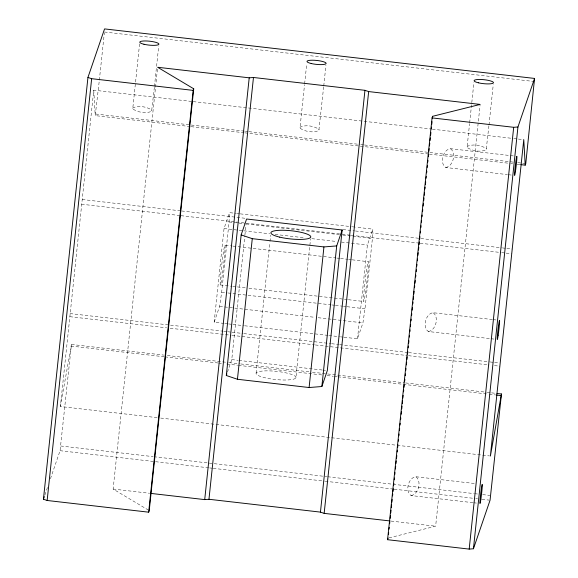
<?xml version="1.0" encoding="UTF-8"?>
<svg xmlns="http://www.w3.org/2000/svg" width="578" height="578" viewBox="0 0 578 578"><rect width="100%" height="100%" fill="white"/><g stroke="black" fill="none" stroke-linecap="round" stroke-linejoin="round"><path stroke-width="0.43" stroke-dasharray="2.89 2.17" d="M157.137 417.648L60.387 406.507L93.759 90.161L192.301 101.511M224.011 323.405L214.156 322.271L219.604 306.354L221.663 292.251L229.076 221.952L229.495 212.625L235.766 213.347M344.055 337.234L357.493 338.78L362.941 322.871L364.993 308.768L372.413 238.468L372.832 229.134L355.81 227.176M50.438 478.794L60.054 450.695L71.455 344.452L163.726 355.08M190.184 126.553L95.226 115.614L99.25 81.043M99.344 80.147L104.329 32.903M154.355 87.321L151.609 111.33C145.837 113.736 138.373 112.5 133.15 109.206L132.781 108.447L139.594 43.849M154.449 86.425L158.704 46.052M148.452 510.128L113.136 489.06L157.447 69.064M214.156 322.271L224.047 228.541L229.495 212.625M227.457 372.16L231.764 359.595L244.805 236.012M244.899 235.116L246.033 224.372M256.09 373.15L269.883 242.399M269.984 241.503L270.641 235.239M323.658 86.845L318.832 130.592C313.059 132.998 305.596 131.762 300.372 128.468L300.004 127.709L304.548 84.648M304.642 83.752L306.723 64.013M323.752 85.949L325.934 65.314M295.907 377.737A20.057 4.104 6 0 0 267.224 370.852A20.057 4.104 6 0 0 264.861 377.737A20.057 4.104 6 0 0 295.907 377.737L310.552 238.931M357.493 338.78L367.384 245.05L372.832 229.134M488.909 125.859L486.163 149.883C480.325 152.31 472.768 151.06 467.486 147.73L467.118 146.964L469.574 123.634M469.668 122.738L473.931 82.365M388.972 537.887L435.639 526.211L480.043 105.319M489.002 124.964L493.265 84.59M60.387 406.507L71.455 344.452M44.896 494.97L47.808 486.459M132.781 108.447L133.063 107.768C138.836 105.362 146.299 106.598 151.523 109.892L151.891 110.651M300.004 127.709L300.285 127.03C306.058 124.624 313.529 125.859 318.745 129.154L319.114 129.913M467.118 146.964L467.4 146.27C473.245 143.843 480.795 145.092 486.076 148.423L486.452 149.189M513.307 155.923L450.399 148.676C442.95 149.637 439.367 163.242 445.674 167.49L507.441 174.599M445.674 167.49C453.123 166.522 456.707 152.924 450.399 148.676M492.456 319.547L433.095 312.705C425.646 313.666 422.063 327.271 428.37 331.519L490.13 338.636M428.37 331.519C435.812 330.558 439.403 316.954 433.095 312.705M474.256 483.475L415.784 476.734C408.343 477.703 404.752 491.3 411.059 495.548L472.826 502.665M411.059 495.548C418.508 494.587 422.092 480.99 415.784 476.734M104.423 32.007L534.419 81.541M193.196 101.612L431.491 129.067M432.387 129.169L513.011 138.46M513.907 138.561L517.491 138.973M518.387 139.074L523.762 139.695M95.767 114.025L244.472 131.155M245.368 131.257L248.056 131.567M248.952 131.668L360.036 144.471M360.932 144.572L363.62 144.883M364.516 144.984L513.228 162.115M517.707 162.628L525.77 163.56M191.08 126.661L243.93 132.745M244.826 132.853L359.494 146.061M360.39 146.162L428.471 154.008M429.367 154.109L509.991 163.393M510.887 163.502L512.679 163.704M517.158 164.224L519.846 164.535M508.337 174.708L511.913 175.12M236.662 213.448L239.35 213.759M240.246 213.86L351.33 226.663M352.226 226.764L354.914 227.075M82.221 199.511L180.762 210.869M181.658 210.97L245.267 218.296M342.913 229.545L354.56 230.889M355.456 230.99L419.953 238.418M420.849 238.526L501.473 247.81M502.369 247.911L505.952 248.323M506.848 248.432L512.224 249.046M81.541 204.215L180.083 215.565M180.979 215.673L341.331 234.141M342.227 234.249L350.29 235.174M351.186 235.275L419.267 243.121M420.163 243.222L500.794 252.514M501.69 252.615L505.273 253.027M506.169 253.128L511.537 253.749M229.076 221.952L245.202 223.809M246.098 223.917L339.264 234.646M342.848 235.058L372.413 238.468M224.047 228.541L242.861 230.709M243.757 230.81L269.738 233.801M275.114 234.422L303.775 237.724M311.838 238.649L336.923 241.539M341.403 242.059L367.384 245.05M224.987 245.166A20.057 0.918 -83.4 0 1 222.154 276.053A20.057 0.918 -83.4 0 1 220.796 273.958A20.057 0.918 -83.4 0 1 224.987 245.166L232.154 245.997M233.05 246.098L336.071 257.969M336.967 258.07L339.654 258.38M340.55 258.482L347.718 259.305M348.613 259.406L351.301 259.717M352.197 259.825L368.323 261.682A20.057 0.918 -83.4 0 1 365.484 292.569A20.057 0.918 -83.4 0 1 364.133 290.467A20.057 0.918 -83.4 0 1 368.323 261.682M220.305 284.954L231.951 286.291M232.847 286.399L236.431 286.811M237.327 286.912L245.383 287.844M248.966 288.256L347.508 299.606M348.404 299.707L363.634 301.463M493.337 319.648L495.996 319.952M221.663 292.251L227.038 292.873M227.934 292.974L330.956 304.844M331.851 304.946L334.539 305.256M335.435 305.357L342.595 306.188M343.491 306.289L346.179 306.6M347.075 306.701L364.993 308.768M219.604 306.354L233.938 308.009M234.834 308.11L314.569 317.293M318.146 317.712L362.941 322.871M491.025 338.737L494.609 339.149M224.907 323.507L227.595 323.817M228.491 323.918L232.074 324.337M232.97 324.439L243.721 325.674M244.617 325.775L327.928 335.377M328.824 335.478L339.575 336.721M340.471 336.822L343.159 337.133M70.003 313.572L223.187 331.216M224.083 331.317L226.771 331.627M227.667 331.729L231.251 332.148M232.146 332.249L242.897 333.484M243.793 333.593L330.688 343.599M331.584 343.7L338.751 344.531M339.647 344.632L407.728 352.472M408.624 352.58L489.255 361.864M490.151 361.965L493.735 362.384M494.631 362.485L499.103 362.998M69.859 316.679L166.608 327.827M170.192 328.239L231.113 335.254M232.009 335.356L314.425 344.849M315.321 344.958L407.591 355.586M408.487 355.687L489.111 364.978M494.486 365.592L499.862 366.214M231.764 359.595L238.013 360.311M238.909 360.419L321.96 369.985M322.849 370.086L325.53 370.397M167.309 355.492L228.223 362.507M229.119 362.616L239.87 363.851M240.766 363.952L308.854 371.799M312.431 372.21L326.765 373.858M327.661 373.966L404.708 382.838M405.604 382.939L486.228 392.231M487.124 392.332L490.708 392.744M491.603 392.852L496.083 393.365M70.906 346.041L164.08 356.771M164.976 356.879L217.827 362.962M218.722 363.071L221.41 363.381M226.786 363.996L237.536 365.238M238.432 365.339L321.744 374.934M327.119 375.555L333.39 376.278M334.286 376.379L336.974 376.69M337.87 376.791L488.367 394.131M489.263 394.232L495.534 394.955M160.72 418.067L396.32 445.205M397.216 445.306L489.487 455.934M60.741 445.992L153.011 456.62M153.907 456.728L326.801 476.64M327.697 476.742L392.202 484.176M393.098 484.277L473.722 493.569M474.617 493.67L478.201 494.082M482.681 494.602L489.848 495.425M60.054 450.695L208.766 467.826M209.662 467.927L212.35 468.238M213.246 468.339L324.33 481.134M325.226 481.243L393.307 489.082M394.203 489.183L474.827 498.474M475.723 498.576L477.515 498.785M481.994 499.298L489.161 500.122M473.722 502.766L476.402 503.077M113.136 489.06L149.586 493.265M391.046 521.074L435.639 526.211M93.759 90.161L95.226 115.614"/><path stroke-width="0.87" d="M496.979 393.466L501.458 393.986L490.057 500.23L473.44 548.76L469.184 549.1L387.563 539.7L432.069 117.905L432.611 116.315L480.145 104.423L368.663 91.577L364.949 90.32L253.467 77.481L249.212 77.82L157.642 67.272L193.724 88.795L149.218 510.591L148.676 512.18L47.15 500.483L43.437 499.226L87.943 77.438L104.56 28.9L534.563 78.435L525.77 163.56L525.221 165.149L520.742 164.636M47.15 500.483L91.649 78.687L87.943 77.438M148.676 512.18L193.182 90.385L193.724 88.795M150.475 493.366L204.713 499.609L249.212 77.82M204.713 499.609L208.961 499.276L253.467 77.481M226.316 375.505L241.149 234.906L246.596 218.997L342.154 230.001L327.314 370.599L321.867 386.516L309.107 387.527L237.442 379.269L226.316 375.505L226.887 373.829M237.442 379.269L252.275 238.671L241.149 234.906M309.107 387.527L323.94 246.929L336.707 245.917L342.154 230.001M321.867 386.516L336.707 245.917M390.15 520.973L324.157 513.372L320.443 512.115L364.949 90.32M324.157 513.372L368.663 91.577M388.488 534.52L388.676 532.721M389.059 529.13L389.247 527.338M389.623 523.747L389.818 521.956M390.193 518.365L390.475 515.67M390.764 512.975L391.046 510.287M391.328 507.592L391.617 504.905M391.898 502.21L392.18 499.515M392.563 495.924L392.751 494.132M393.033 491.437L393.315 488.75M393.697 485.159L393.885 483.36M394.268 479.776L394.456 477.977M394.832 474.386L395.02 472.594M395.403 469.004L395.684 466.309M395.966 463.621L396.255 460.926M396.537 458.231L396.819 455.543M397.202 451.953L397.389 450.161M397.671 447.466L397.96 444.771M398.336 441.18L398.524 439.388M398.907 435.798L399.095 434.006M399.47 430.415L399.665 428.616M400.041 425.032L400.229 423.233M400.612 419.642L400.8 417.851M401.175 414.26L401.464 411.565M401.746 408.877L402.028 406.182M402.317 403.495L402.599 400.8M402.88 398.105L403.169 395.417M403.545 391.826L403.733 390.027M404.015 387.339L404.304 384.645M404.679 381.054L404.867 379.262M405.25 375.671L405.438 373.879M405.814 370.288L406.009 368.489M406.385 364.899L406.666 362.211M406.955 359.516L407.237 356.828M407.519 354.133L407.808 351.438M408.184 347.848L408.371 346.056M408.66 343.361L408.942 340.673M409.318 337.082L409.513 335.283M409.889 331.7L410.077 329.901M410.459 326.31L410.647 324.518M411.023 320.927L411.218 319.135M411.594 315.545L411.782 313.746M412.165 310.155L412.446 307.467M412.822 303.876L413.017 302.084M413.299 299.39L413.581 296.695M413.862 294.007L414.151 291.312M414.527 287.721L414.715 285.929M415.004 283.234L415.286 280.54M415.669 276.956L415.857 275.157M416.232 271.566L416.42 269.774M416.803 266.183L416.991 264.392M417.367 260.801L417.562 259.002M417.937 255.418L418.219 252.723M418.508 250.028L418.79 247.341M419.072 244.646L419.361 241.951M419.642 239.263L419.924 236.568M420.307 232.977L420.495 231.186M420.871 227.595L421.066 225.803M421.441 222.212L421.629 220.413M422.012 216.822L422.2 215.03M422.576 211.44L422.764 209.648M423.147 206.057L423.428 203.362M423.717 200.674L423.999 197.979M424.281 195.285L424.563 192.597M424.946 189.006L425.133 187.207M425.415 184.519L425.704 181.824M426.08 178.234L426.268 176.442M426.651 172.851L426.839 171.059M427.214 167.468L427.409 165.669M427.785 162.078L427.973 160.287M428.356 156.696L428.544 154.904M428.919 151.313L429.208 148.618M429.49 145.931L429.772 143.236M430.061 140.541L430.343 137.853M430.624 135.158L430.913 132.463M431.289 128.88L431.477 127.081M431.766 124.393L432.048 121.698M432.423 118.107L432.611 116.315M469.184 549.1L513.69 127.304L517.946 126.972L534.563 78.435M473.44 548.76L517.946 126.972M501.458 393.986L490.382 456.042L523.762 139.695L525.221 165.149M43.437 499.226L44.311 496.675M387.563 539.7L388.113 538.104M91.649 78.687L193.182 90.385M432.069 117.905L513.69 127.304M252.275 238.671L323.94 246.929M496.43 395.063L500.909 395.576M208.961 499.276L320.443 512.115M279.701 237.139A20.057 4.104 6 0 0 310.74 237.139A20.057 4.104 6 0 0 282.057 230.254A20.057 4.104 6 0 0 279.701 237.139M143.994 44.26A9.631 1.972 6 0 0 158.899 44.26A9.631 1.972 6 0 0 145.129 40.951A9.631 1.972 6 0 0 143.994 44.26M311.217 63.522A9.631 1.972 6 0 0 326.122 63.522A9.631 1.972 6 0 0 312.351 60.213A9.631 1.972 6 0 0 311.217 63.522M478.382 82.799A9.739 1.994 6 0 0 493.453 82.799A9.739 1.994 6 0 0 479.523 79.453A9.739 1.994 6 0 0 478.382 82.799M515.489 171.153A9.631 0.441 -83.4 0 0 516.848 156.327A9.631 0.441 -83.4 0 0 514.839 170.149A9.631 0.441 -83.4 0 0 515.489 171.153M498.178 335.189A9.631 0.441 -83.4 0 0 499.544 320.364A9.631 0.441 -83.4 0 0 497.528 334.178A9.631 0.441 -83.4 0 0 498.178 335.189M480.874 499.219A9.631 0.441 -83.4 0 0 482.233 484.393A9.631 0.441 -83.4 0 0 480.224 498.214A9.631 0.441 -83.4 0 0 480.874 499.219"/></g></svg>
